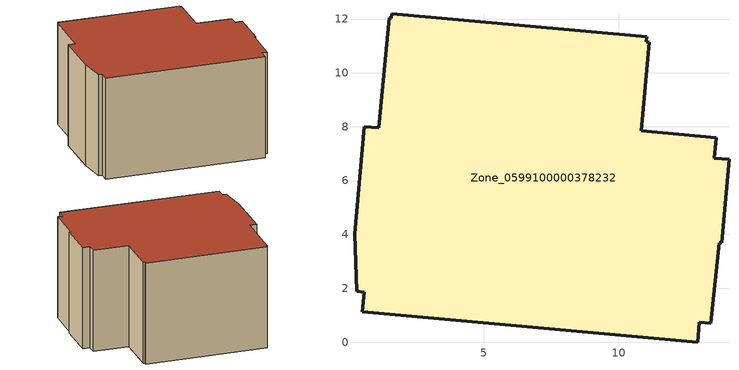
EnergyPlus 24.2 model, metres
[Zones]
Zone_0599100000378232
 floor ground (C_G): 11.13,11.14 10.84,7.84 13.62,7.59 13.56,6.83 14.1,6.79 13.82,3.69 13.74,3.7 13.42,0.7 12.99,0.74 12.94,0 0.49,1.12 0.55,1.86 0.28,1.88 0.19,4.03 0.56,8.01 1.1,7.96 1.48,12.04 1.56,12.03 1.57,12.19 11.05,11.34 11.03,11.15 z0
 wall outside (C_F): 13.56,6.83 13.62,7.59 10.84,7.84 11.13,11.14 11.03,11.15 11.05,11.34 1.57,12.19 1.56,12.03 1.48,12.04 1.1,7.96 0.56,8.01 0.19,4.03 0.28,1.88 0.55,1.86 0.49,1.12 12.94,0 12.99,0.74 13.42,0.7 13.74,3.7 13.82,3.69 14.1,6.79 13.56,6.83 z0:8.12
 roof outside (C_R): 10.84,7.84 11.13,11.14 11.03,11.15 11.05,11.34 1.57,12.19 1.56,12.03 1.48,12.04 1.1,7.96 0.56,8.01 0.19,4.03 0.28,1.88 0.55,1.86 0.49,1.12 12.94,0 12.99,0.74 13.42,0.7 13.74,3.7 13.82,3.69 14.1,6.79 13.56,6.83 13.62,7.59 z8.12
[BUILDING]
Pand.0599100000378232: North Axis=0; Terrain=City; Loads Convergence Tolerance Value=0.04; Temperature Convergence Tolerance Value=0.4; Solar Distribution=FullExterior; Maximum Number of Warmup Days=25; Minimum Number of Warmup Days=1
[Site:Location]
Rotterdam.The.Hague.AP_ZH_NLD Design_Conditions: Latitude=51.96; Longitude=4.45; Time Zone=1; Elevation=-4.5
[SITE:GROUNDTEMPERATURE:BUILDINGSURFACE]
18, 18, 18, 18, 18, 18, 18, 18, 18, 18, 18, 18
[MATERIAL] Thermal Absorptance=0.9; Solar Absorptance=0.7; Visible Absorptance=0.7
Name | Roughness | Thickness | Conductivity | Density | Specific Heat
G.D.1992-2005 | MediumSmooth | 0.15 | 0.06 | 540 | 1210
F.D.1992-2005 | Rough | 0.3 | 0.12 | 1920 | 840
R.D.1992-2005 | MediumRough | 0.2 | 0.08 | 1500 | 1000
[CONSTRUCTION]
C_G: G.D.1992-2005
C_F: F.D.1992-2005
C_R: R.D.1992-2005
[ZONE]
Zone_0599100000378232: Type=1; Multiplier=1; Ceiling Height=Autocalculate; Volume=Autocalculate; Floor Area=autocalculate; Part of Total Floor Area=Yes
[ZONEINFILTRATION:DESIGNFLOWRATE]
Infil_Zone_0599100000378232: Zone or ZoneList or Space or SpaceList=Zone_0599100000378232; Schedule=AlwaysOn; Design Flow Rate Calculation Method=Flow/Area; Flow Rate per Floor Area=0.0021; Constant Term Coefficient=1; Temperature Term Coefficient=0; Velocity Term Coefficient=0; Velocity Squared Term Coefficient=0
[HVACTEMPLATE:ZONE:IDEALLOADSAIRSYSTEM]
Zone_0599100000378232: Maximum Heating Supply Air Temperature=50; Minimum Cooling Supply Air Temperature=13; Maximum Heating Supply Air Humidity Ratio=0.0156; Minimum Cooling Supply Air Humidity Ratio=0.0077; Heating Limit=NoLimit; Cooling Limit=NoLimit; Dehumidification Control Type=ConstantSensibleHeatRatio; Cooling Sensible Heat Ratio=0.7; Dehumidification Setpoint=60; Humidification Control Type=None; Humidification Setpoint=30; Outdoor Air Method=None; Outdoor Air Flow Rate per Person=0.00944; Outdoor Air Flow Rate per Zone Floor Area=0; Outdoor Air Flow Rate per Zone=0; Demand Controlled Ventilation Type=None; Outdoor Air Economizer Type=NoEconomizer; Heat Recovery Type=None; Sensible Heat Recovery Effectiveness=0.7; Latent Heat Recovery Effectiveness=0.65
[ZONECONTROL:THERMOSTAT]
ThermostatControl_Zone_0599100000378232: Zone or ZoneList=Zone_0599100000378232; Control Type Schedule=DualSetpointControlType; Control 1=Thermostat_Zone_0599100000378232; Temperature Difference Between Cutout And Setpoint=0
[THERMOSTATSETPOINT:DUALSETPOINT]
Thermostat_Zone_0599100000378232: Heating Setpoint Temperature Schedule=HeatingSetpoint_Zone_0599100000378232; Cooling Setpoint Temperature Schedule=CoolingSetpoint_Zone_0599100000378232
[SCHEDULE:COMPACT]
HeatingSetpoint_Zone_0599100000378232: Through: 12/31, For: AllDays, Until: 24:00, 21
CoolingSetpoint_Zone_0599100000378232: Through: 12/31, For: AllDays, Until: 24:00, 24
DualSetpointControlType: Through: 12/31, For: AllDays, Until: 24:00, 4
AlwaysOn: Through: 12/31, For: AllDays, Until: 24:00, 1
